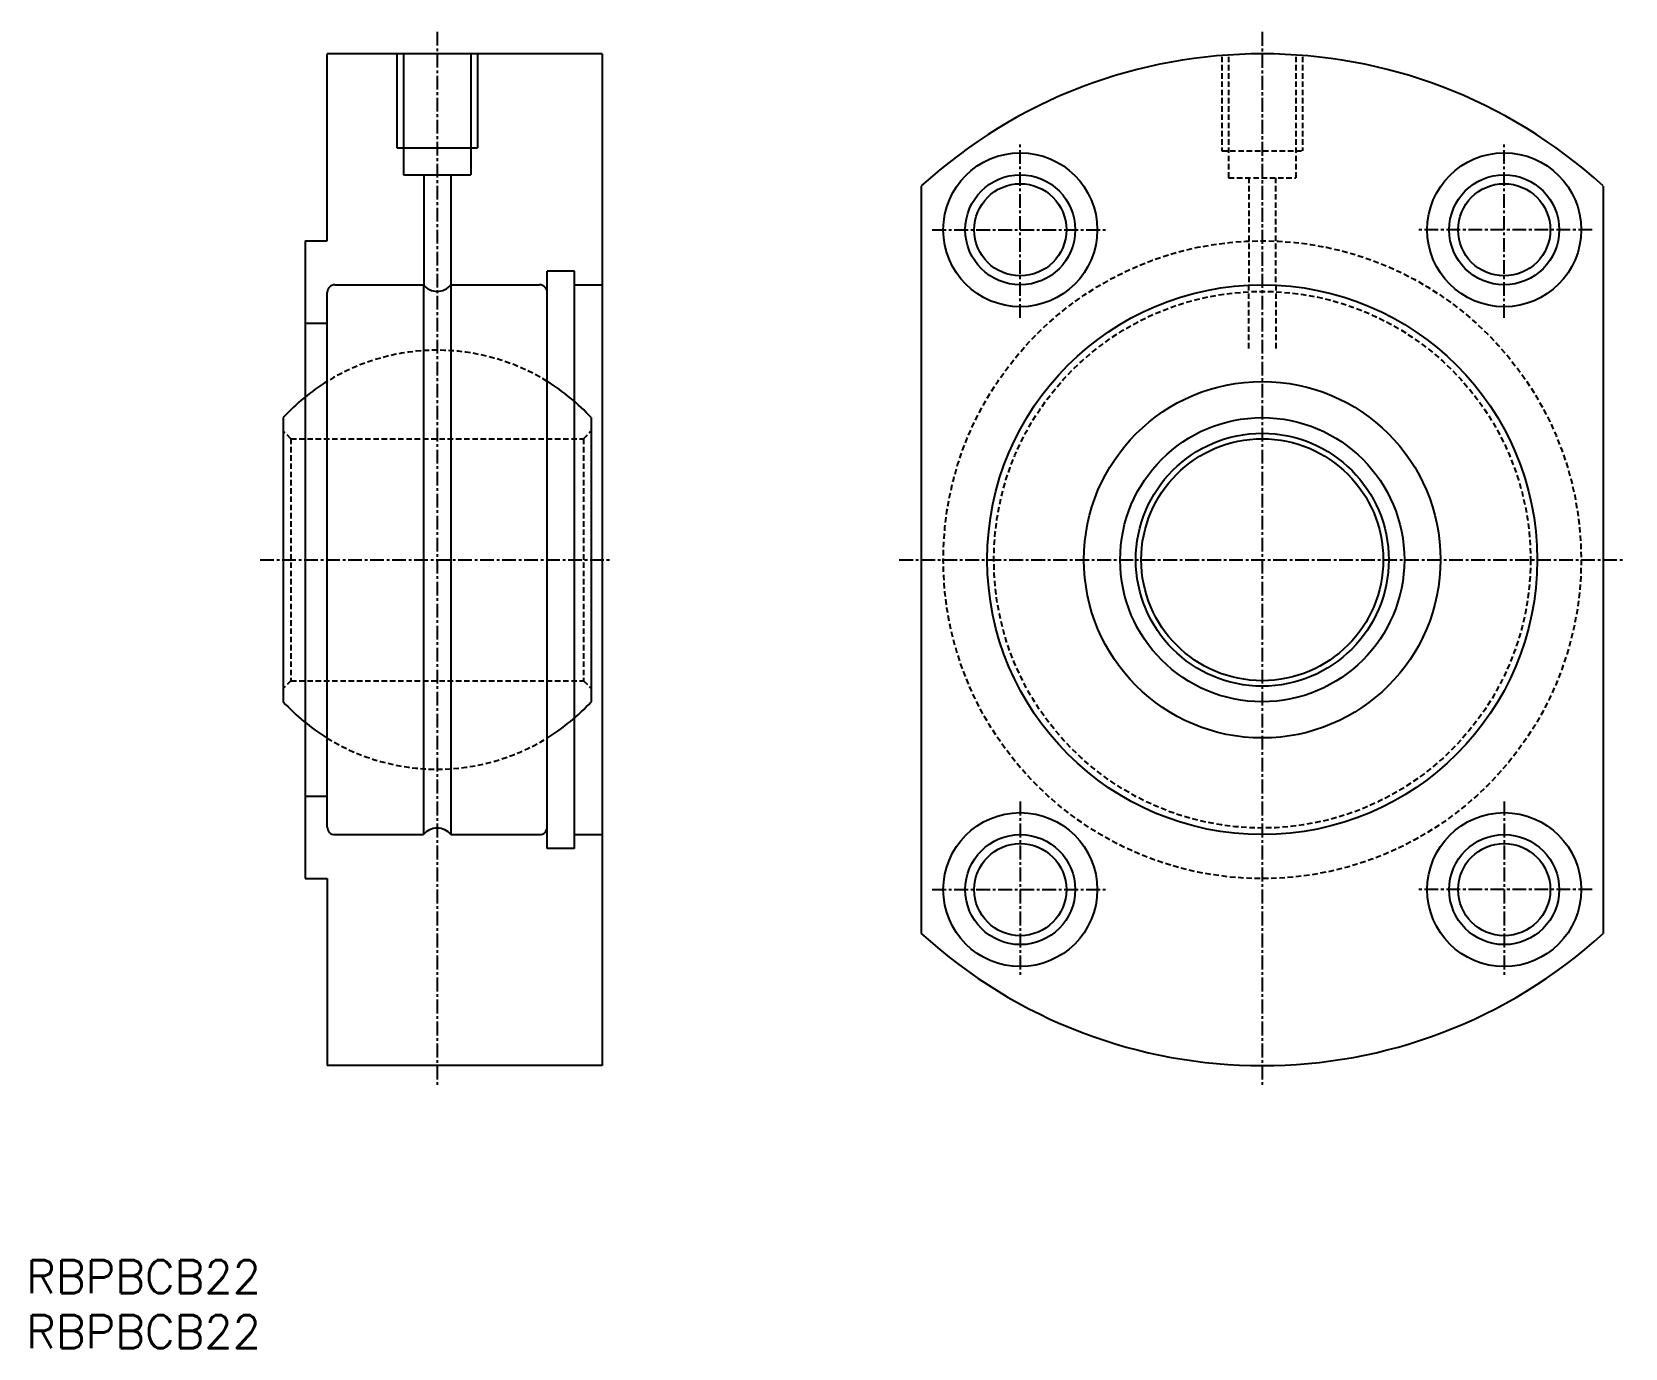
# Model space of a CAD drawing. Extents: x 76 to 221, y 33 to 152.
import ezdxf
from ezdxf.enums import TextEntityAlignment as Align

# ---------------------------------------------------------------- set-up
doc = ezdxf.new("R2010")
doc.units = 0
doc.linetypes.add('CENTER', pattern=[2, 1.25, -0.25, 0.25, -0.25])
doc.linetypes.add('DASHED', pattern=[0.75, 0.5, -0.25])
doc.layers.get('0').update_dxf_attribs({"linetype": 'CONTINUOUS'})
doc.layers.add('CENTER', color=1, linetype='CENTER')
doc.styles.get("Standard").update_dxf_attribs({"font": 'txt.shx', "bigfont": 'extfont.shx'})

msp = doc.modelspace()

# ---------------------------------------------------------------- linework, layer by layer
at = {"color": 7, "linetype": 'CONTINUOUS'}
for p, q in [((127.88, 150.22), (102.88, 150.22)), ((102.88, 133.22), (102.88, 150.22)), ((109.22, 150.22), (109.22, 141.66)), ((109.83, 150.22), (109.83, 139.22)), ((115.94, 150.22), (115.94, 139.22)), ((116.55, 150.22), (116.55, 141.66)), ((127.88, 150.22), (127.88, 58.22)), ((109.22, 141.66), (116.55, 141.66)), ((109.83, 139.22), (115.94, 139.22)), ((111.66, 139.22), (111.66, 129.19)), ((114.11, 139.22), (114.11, 129.19)), ((156.9, 138.2), (156.9, 70.23)), ((218.9, 138.2), (218.9, 70.23)), ((100.88, 133.22), (100.88, 75.22)), ((100.88, 133.22), (102.88, 133.22)), ((122.88, 77.97), (122.88, 130.47)), ((125.38, 130.47), (122.88, 130.47)), ((125.38, 77.97), (125.38, 130.47)), ((103.58, 129.22), (111.64, 129.22)), ((111.64, 129.22), (111.64, 79.22)), ((114.13, 129.22), (122.18, 129.22)), ((114.13, 129.22), (114.13, 79.22)), ((125.38, 129.22), (127.88, 129.22)), ((102.88, 79.92), (102.88, 128.52)), ((100.88, 125.72), (102.88, 125.72)), ((98.88, 117.14), (98.88, 91.3)), ((126.88, 117.14), (126.88, 91.3)), ((100.88, 82.72), (102.88, 82.72)), ((103.58, 79.22), (111.64, 79.22)), ((114.13, 79.22), (122.18, 79.22)), ((125.38, 79.22), (127.88, 79.22)), ((125.38, 77.97), (122.88, 77.97)), ((100.88, 75.22), (102.88, 75.22)), ((102.88, 75.22), (102.88, 58.22)), ((127.88, 58.22), (102.88, 58.22))]:
    msp.add_line(p, q, dxfattribs=at)
at = {"color": 3, "linetype": 'DASHED'}
for p, q in [((184.23, 149.96), (184.23, 141.41)), ((184.84, 149.96), (184.84, 138.96)), ((190.95, 149.96), (190.95, 138.96)), ((191.56, 149.96), (191.56, 141.41)), ((184.23, 141.41), (191.56, 141.41)), ((184.84, 138.96), (190.95, 138.96)), ((186.67, 138.96), (186.67, 129.19)), ((189.12, 138.96), (189.12, 129.19)), ((186.65, 129.19), (186.65, 123.23)), ((189.15, 129.19), (189.15, 123.23)), ((99.58, 115.22), (98.88, 115.92)), ((126.18, 115.22), (126.88, 115.92)), ((99.58, 115.22), (126.18, 115.22)), ((99.58, 115.22), (99.58, 93.22)), ((126.18, 115.22), (126.18, 93.22)), ((99.58, 93.22), (98.88, 92.52)), ((99.58, 93.22), (126.18, 93.22)), ((126.18, 93.22), (126.88, 92.52))]:
    msp.add_line(p, q, dxfattribs=at)
at = {"color": 7, "linetype": 'CONTINUOUS'}
for centre, radius in [((165.9, 134.22), 7), ((209.9, 134.22), 7), ((165.9, 134.22), 5), ((209.9, 134.22), 5), ((187.9, 104.22), 25), ((187.9, 104.22), 16.21), ((187.9, 104.22), 12.92), ((187.9, 104.22), 11.5), ((187.9, 104.22), 11), ((165.9, 74.22), 7), ((209.9, 74.22), 7), ((165.9, 74.22), 5), ((209.9, 74.22), 5)]:
    msp.add_circle(centre, radius, dxfattribs=at)
at = {"color": 3, "linetype": 'CONTINUOUS'}
for centre in [(165.9, 134.22), (209.9, 134.22), (165.9, 74.22), (209.9, 74.22)]:
    msp.add_circle(centre, 4.19, dxfattribs=at)
at = {"color": 3, "linetype": 'DASHED'}
for radius in [29, 24.4]:
    msp.add_circle((187.9, 104.22), radius, dxfattribs=at)
at = {"color": 7, "linetype": 'CONTINUOUS'}
for centre, radius, start, end in [((187.9, 104.22), 46, 47.6302, 132.3698), ((103.58, 128.52), 0.7, 90, 180), ((112.88, 130.22), 1.6, 218.6822, 321.3178), ((122.18, 128.52), 0.7, 0, 90), ((112.88, 104.22), 19.05, 121.6638, 137.2995), ((112.88, 104.22), 19.05, 42.7005, 58.3362), ((112.88, 104.22), 19.05, 222.7004, 238.3362), ((112.88, 104.22), 19.05, 301.6638, 317.2994), ((103.58, 79.92), 0.7, 180, 270), ((112.88, 78.22), 1.6, 38.6822, 141.3178), ((122.18, 79.92), 0.7, 270, 0), ((187.9, 104.22), 46, 227.6302, 312.3698)]:
    msp.add_arc(centre, radius, start, end, dxfattribs=at)
at = {"color": 3, "linetype": 'DASHED'}
for start, end in [(58.3362, 121.6638), (238.3362, 301.6638)]:
    msp.add_arc((112.88, 104.22), 19.05, start, end, dxfattribs=at)
at = {"layer": 'CENTER', "color": 1, "linetype": 'CENTER'}
for p, q in [((112.88, 152.22), (112.88, 56.22)), ((187.9, 152.19), (187.89, 128.54)), ((187.9, 152.22), (187.9, 56.22)), ((165.9, 126.22), (165.9, 142.22)), ((209.9, 126.22), (209.9, 142.22)), ((157.9, 134.22), (173.9, 134.22)), ((217.9, 134.22), (201.9, 134.22)), ((96.79, 104.22), (128.62, 104.22)), ((154.9, 104.22), (220.9, 104.22)), ((165.9, 82.22), (165.9, 66.22)), ((209.9, 82.22), (209.9, 66.22)), ((157.9, 74.22), (173.9, 74.22)), ((217.9, 74.22), (201.9, 74.22))]:
    msp.add_line(p, q, dxfattribs=at)

# ---------------------------------------------------------------- texts
at = {"color": 7, "linetype": 'CONTINUOUS'}
for p in [(75.51, 39.03), (75.51, 34.03)]:
    msp.add_text('RBPBCB22', height=3, dxfattribs=at).set_placement(p, align=Align.MIDDLE_LEFT)

doc.saveas('drawing.dxf')
